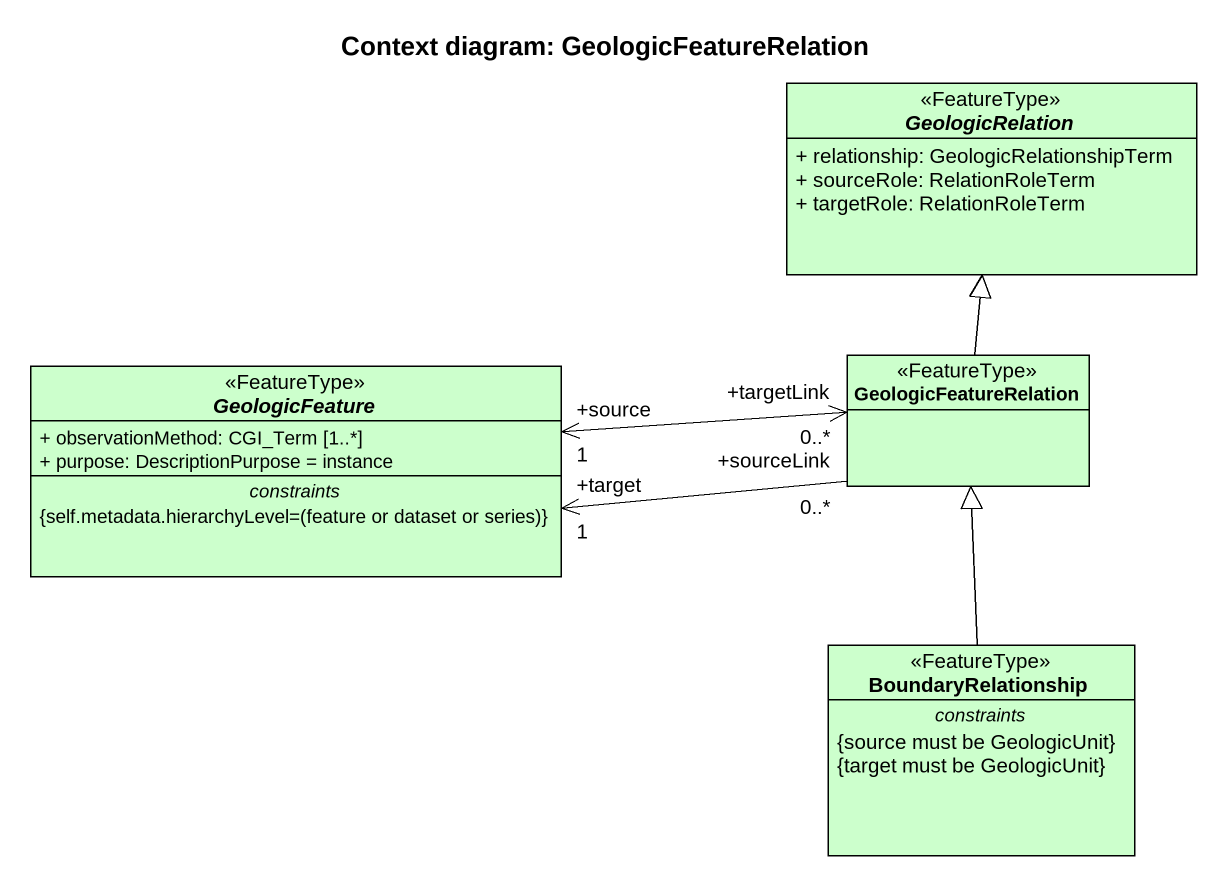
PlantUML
@startuml
title Context diagram: GeologicFeatureRelation
hide circle
hide empty members
skinparam classAttributeIconSize 0
abstract class GeologicRelation <<FeatureType>> #CCFFCC {
  + relationship: GeologicRelationshipTerm
  + sourceRole: RelationRoleTerm
  + targetRole: RelationRoleTerm
}
abstract class GeologicFeature <<FeatureType>> #CCFFCC {
  + observationMethod: CGI_Term [1..*]
  + purpose: DescriptionPurpose = instance
  -- constraints --
  {field} {self.metadata.hierarchyLevel=(feature or dataset or series)}
}
class GeologicFeatureRelation <<FeatureType>> #CCFFCC
class BoundaryRelationship <<FeatureType>> #CCFFCC {
  -- constraints --
  {source must be GeologicUnit}
  {target must be GeologicUnit}
}
GeologicFeatureRelation -up-|> GeologicRelation
GeologicFeatureRelation "+targetLink\n0..*" <-left-> "+source\n1" GeologicFeature
GeologicFeatureRelation "+sourceLink\n0..*" -left-> "+target\n1" GeologicFeature
BoundaryRelationship -up-|> GeologicFeatureRelation
@enduml
